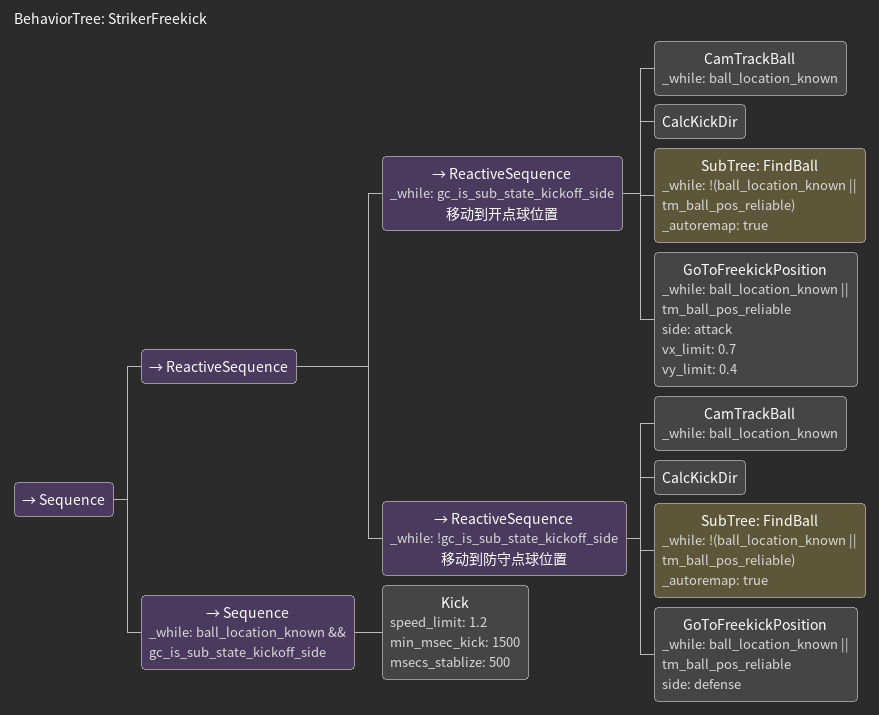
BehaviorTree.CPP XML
<root BTCPP_format="4" >
   <include path="./subtree_cam_find_and_track_ball.xml" />
   <include path="./subtree_find_ball.xml" />
   <include path="./subtree_locate.xml" />
   <BehaviorTree ID="StrikerFreekick">
      <Sequence>
         <ReactiveSequence>
            <ReactiveSequence _while="gc_is_sub_state_kickoff_side" name="移动到开点球位置">
               <CamTrackBall _while="ball_location_known" />
               <CalcKickDir />
               <SubTree ID="FindBall" _while="!(ball_location_known || tm_ball_pos_reliable)" _autoremap="true" />
               <GoToFreekickPosition _while="ball_location_known || tm_ball_pos_reliable" side="attack" vx_limit="0.7" vy_limit="0.4" />
            </ReactiveSequence>
            <ReactiveSequence _while="!gc_is_sub_state_kickoff_side" name="移动到防守点球位置">
               <CamTrackBall _while="ball_location_known" />
               <CalcKickDir />
               <SubTree ID="FindBall" _while="!(ball_location_known || tm_ball_pos_reliable)" _autoremap="true" />
               <GoToFreekickPosition _while="ball_location_known || tm_ball_pos_reliable" side="defense" />
            </ReactiveSequence>
         </ReactiveSequence>
         <!-- v1.1: Free-kick power shot (kickSubType=1 set in handleSpecialStates) -->
          <Sequence _while="ball_location_known &amp;&amp; gc_is_sub_state_kickoff_side">
            <Kick speed_limit="1.2" min_msec_kick="1500" msecs_stablize="500" />
         </Sequence>
      </Sequence>
   </BehaviorTree>
</root>
